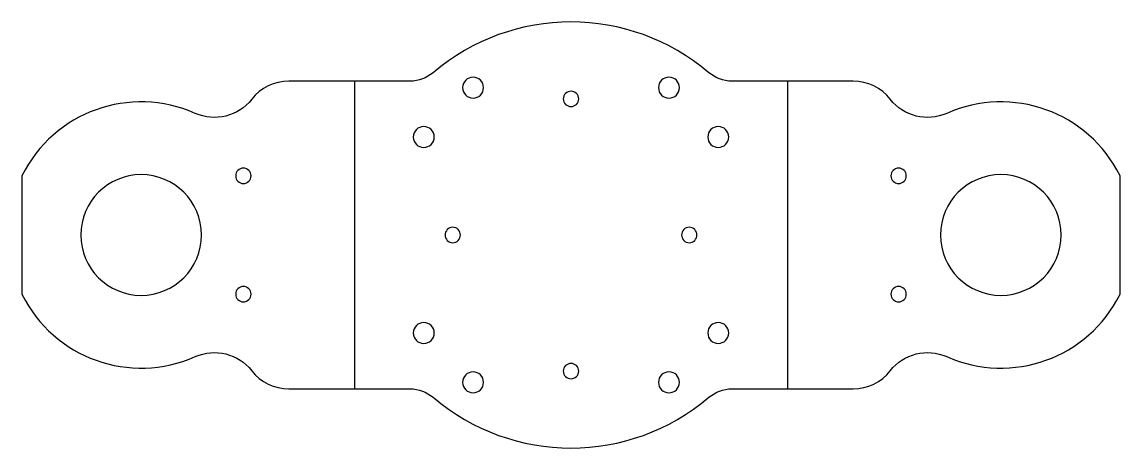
# Model space of a CAD drawing. Header units: inches. Extents: x -6 to 3.28, y -0.5 to 3.1.
import ezdxf

# ---------------------------------------------------------------- set-up
doc = ezdxf.new("R2010")
doc.units = ezdxf.units.IN

msp = doc.modelspace()

# ---------------------------------------------------------------- linework, layer by layer
at = {"layer": 'BEND'}
for p, q in [((-3.1898, 2.6), (-3.1898, 0)), ((0.4695, 2.6), (0.4695, 0))]:
    msp.add_line(p, q, dxfattribs=at)
at = {"layer": 'INTERIOR_PROFILES', "extrusion": (0, 0, -1)}
for centre, radius in [((2.1881, 2.545), 0.0885), ((0.5321, 2.545), 0.0885), ((1.3601, 2.45), 0.065), ((2.6051, 2.128), 0.0885), ((0.1151, 2.128), 0.0885), ((4.1303, 1.8), 0.065), ((-1.41, 1.8), 0.065), ((4.9945, 1.3), 0.51), ((-2.2742, 1.3), 0.51), ((2.3601, 1.3), 0.065), ((0.3601, 1.3), 0.065), ((4.1303, 0.8), 0.065), ((-1.41, 0.8), 0.065), ((2.6051, 0.472), 0.0885), ((0.1151, 0.472), 0.0885), ((1.3601, 0.15), 0.065), ((2.1881, 0.055), 0.0885), ((0.5321, 0.055), 0.0885)]:
    msp.add_circle(centre, radius, dxfattribs=at)
at = {"layer": 'OUTER_PROFILES'}
msp.add_lwpolyline([(-2.7203, 2.6), (-3.7445, 2.6, 0.23058), (-4.0594, 2.4466, -0.343993), (-4.537, 2.3278, 0.40203), (-6.0023, 1.8), (-6.0023, 0.8, 0.40203), (-4.537, 0.2722, -0.343993), (-4.0594, 0.1534, 0.23058), (-3.7445, 0), (-2.7203, 0, -0.177981), (-2.526, -0.0714, 0.367607), (-0.1943, -0.0714, -0.177981), (0, 0), (1.0242, 0, 0.23058), (1.3391, 0.1534, -0.343993), (1.8167, 0.2722, 0.40203), (3.282, 0.8), (3.282, 1.8, 0.40203), (1.8167, 2.3278, -0.343993), (1.3391, 2.4466, 0.23058), (1.0242, 2.6), (0, 2.6, -0.177981), (-0.1943, 2.6714, 0.367607), (-2.526, 2.6714, -0.177981)], format="xyb", close=True, dxfattribs=at)

doc.saveas('drawing.dxf')
